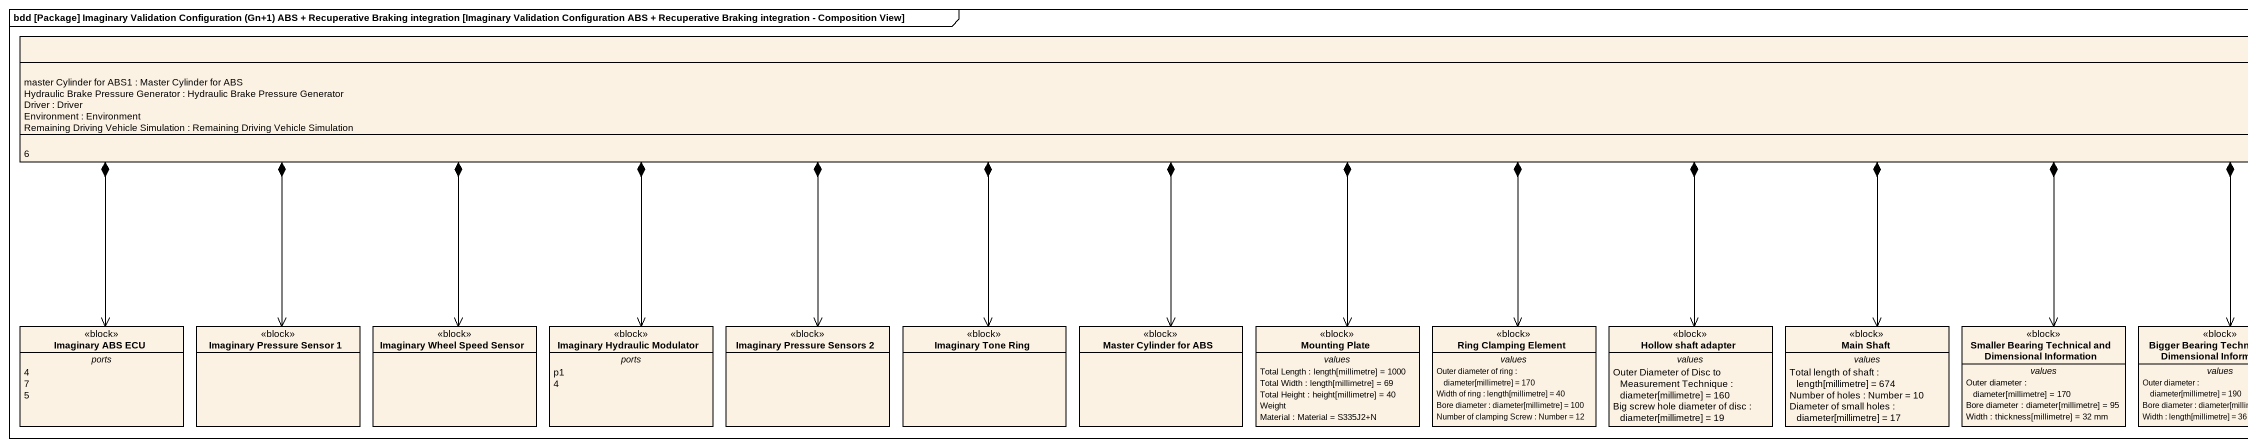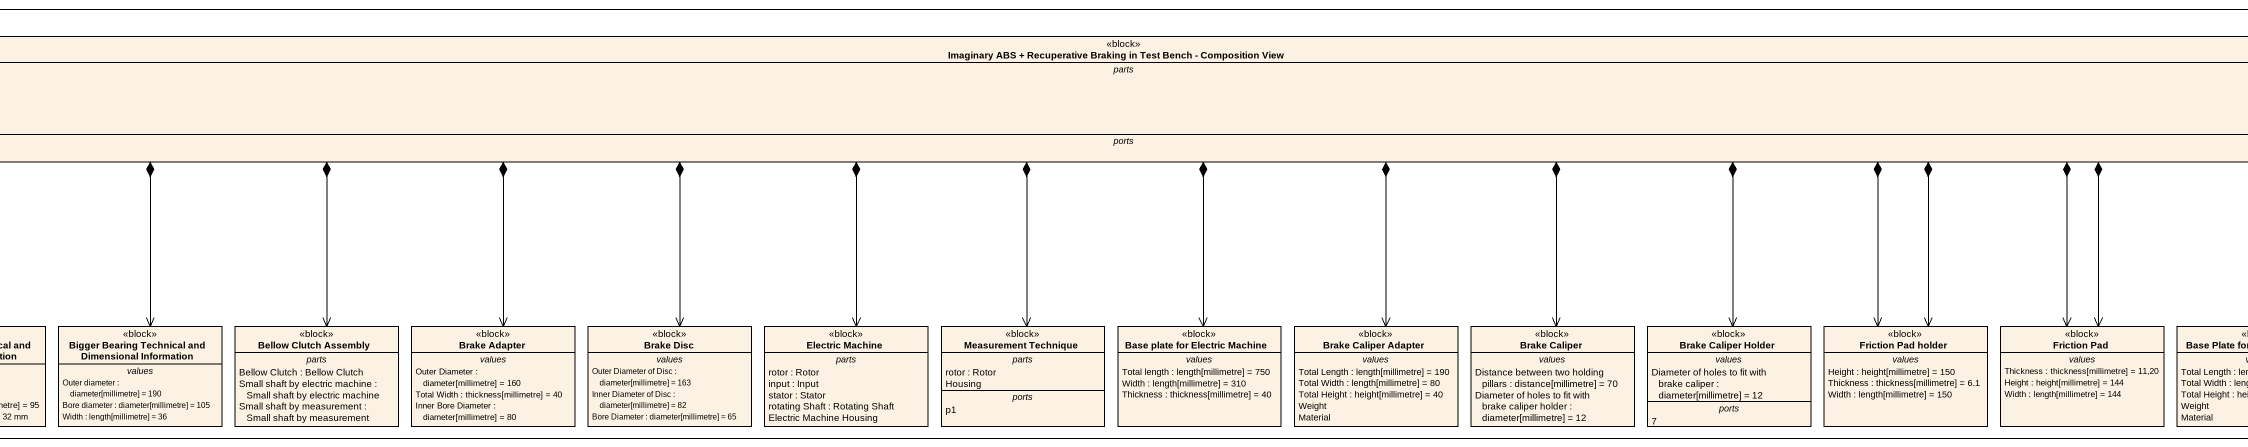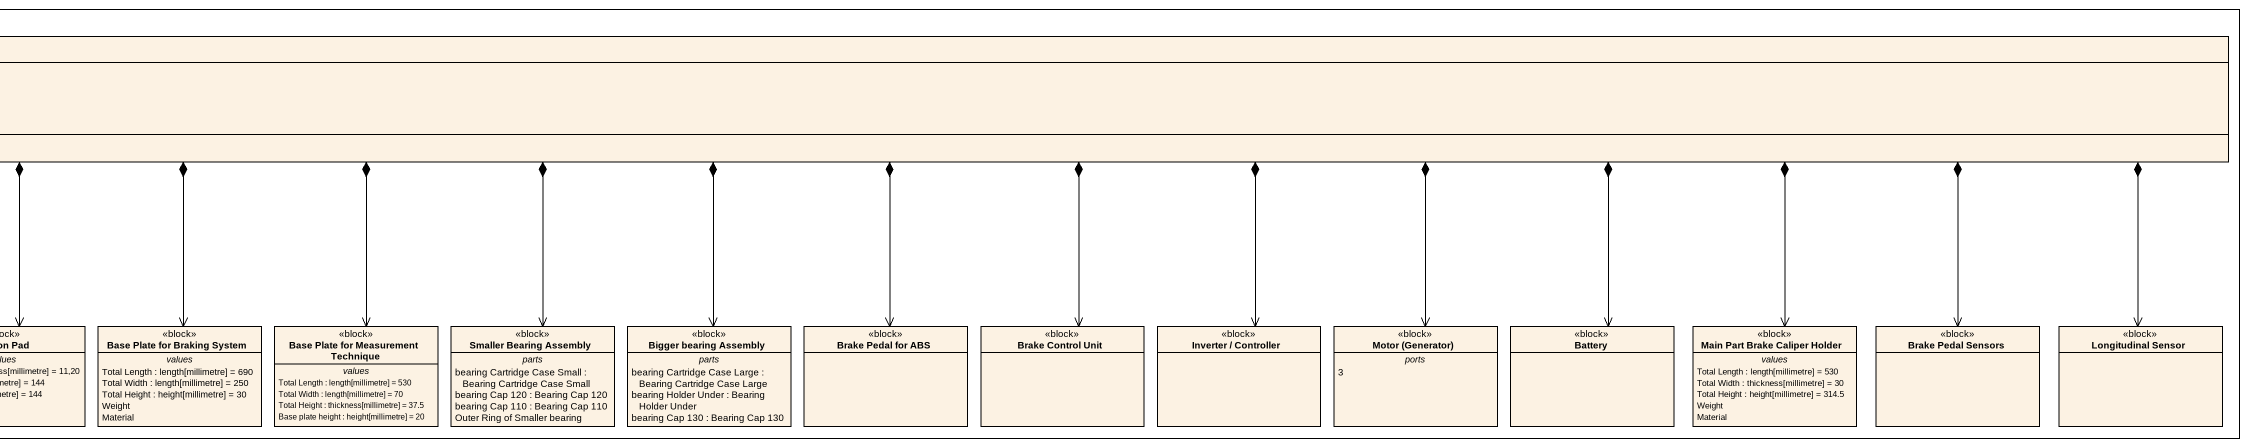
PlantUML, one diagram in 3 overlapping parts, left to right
@startuml
mainframe bdd [Package] Imaginary Validation Configuration (Gn+1) ABS + Recuperative Braking integration [Imaginary Validation Configuration ABS + Recuperative Braking integration - Composition View]
hide circle
hide empty members
class "Imaginary ABS + Recuperative Braking in Test Bench - Composition View" as Imaginary_ABS_Recuperative <<block>> {
  -- parts --
  master Cylinder for ABS1 : Master Cylinder for ABS
  Hydraulic Brake Pressure Generator : Hydraulic Brake Pressure Generator
  Driver : Driver
  Environment : Environment
  Remaining Driving Vehicle Simulation : Remaining Driving Vehicle Simulation
  -- ports --
  6
}
class "Imaginary ABS ECU" as Imaginary_ABS_ECU <<block>> {
  -- ports --
  4
  7
  5
}
class "Imaginary Pressure Sensor 1" as Imaginary_Pressure_Sensor_1 <<block>>
class "Imaginary Wheel Speed Sensor" as Imaginary_Wheel_Speed_Sensor <<block>>
class "Imaginary Hydraulic Modulator" as Imaginary_Hydraulic <<block>> {
  -- ports --
  p1
  4
}
class "Imaginary Pressure Sensors 2" as Imaginary_Pressure_Sensors_2 <<block>>
class "Imaginary Tone Ring" as Imaginary_Tone_Ring <<block>>
class "Master Cylinder for ABS" as Master_Cylinder_for_ABS <<block>>
class "Mounting Plate" as Mounting_Plate <<block>> {
  -- values --
  Total Length : length[millimetre] = 1000
  Total Width : length[millimetre] = 69
  Total Height : height[millimetre] = 40
  Weight
  Material : Material = S335J2+N
}
class "Ring Clamping Element" as Ring_Clamping_Element <<block>> {
  -- values --
  Outer diameter of ring : diameter[millimetre] = 170
  Width of ring : length[millimetre] = 40
  Bore diameter : diameter[millimetre] = 100
  Number of clamping Screw : Number = 12
}
class "Hollow shaft adapter" as Hollow_shaft_adapter <<block>> {
  -- values --
  Outer Diameter of Disc to Measurement Technique : diameter[millimetre] = 160
  Big screw hole diameter of disc : diameter[millimetre] = 19
}
class "Main Shaft" as Main_Shaft <<block>> {
  -- values --
  Total length of shaft : length[millimetre] = 674
  Number of holes : Number = 10
  Diameter of small holes : diameter[millimetre] = 17
}
class "Smaller Bearing Technical and Dimensional Information" as Smaller_Bearing_Technical <<block>> {
  -- values --
  Outer diameter : diameter[millimetre] = 170
  Bore diameter : diameter[millimetre] = 95
  Width : thickness[millimetre] = 32 mm
}
class "Bigger Bearing Technical and Dimensional Information" as Bigger_Bearing_Technical <<block>> {
  -- values --
  Outer diameter : diameter[millimetre] = 190
  Bore diameter : diameter[millimetre] = 105
  Width : length[millimetre] = 36
}
class "Bellow Clutch Assembly" as Bellow_Clutch_Assembly <<block>> {
  -- parts --
  Bellow Clutch : Bellow Clutch
  Small shaft by electric machine : Small shaft by electric machine
  Small shaft by measurement : Small shaft by measurement
}
class "Brake Adapter" as Brake_Adapter <<block>> {
  -- values --
  Outer Diameter : diameter[millimetre] = 160
  Total Width : thickness[millimetre] = 40
  Inner Bore Diameter : diameter[millimetre] = 80
}
class "Brake Disc" as Brake_Disc <<block>> {
  -- values --
  Outer Diameter of Disc : diameter[millimetre] = 163
  Inner Diameter of Disc : diameter[millimetre] = 82
  Bore Diameter : diameter[millimetre] = 65
}
class "Electric Machine" as Electric_Machine <<block>> {
  -- parts --
  rotor : Rotor
  input : Input
  stator : Stator
  rotating Shaft : Rotating Shaft
  Electric Machine Housing
}
class "Measurement Technique" as Measurement_Technique <<block>> {
  -- parts --
  rotor : Rotor
  Housing
  -- ports --
  p1
}
class "Base plate for Electric Machine" as Base_plate_for_Electric <<block>> {
  -- values --
  Total length : length[millimetre] = 750
  Width : length[millimetre] = 310
  Thickness : thickness[millimetre] = 40
}
class "Brake Caliper Adapter" as Brake_Caliper_Adapter <<block>> {
  -- values --
  Total Length : length[millimetre] = 190
  Total Width : length[millimetre] = 80
  Total Height : height[millimetre] = 40
  Weight
  Material
}
class "Brake Caliper" as Brake_Caliper <<block>> {
  -- values --
  Distance between two holding pillars : distance[millimetre] = 70
  Diameter of holes to fit with brake caliper holder : diameter[millimetre] = 12
}
class "Brake Caliper Holder" as Brake_Caliper_Holder <<block>> {
  -- values --
  Diameter of holes to fit with brake caliper : diameter[millimetre] = 12
  -- ports --
  7
}
class "Friction Pad holder" as Friction_Pad_holder <<block>> {
  -- values --
  Height : height[millimetre] = 150
  Thickness : thickness[millimetre] = 6.1
  Width : length[millimetre] = 150
}
class "Friction Pad" as Friction_Pad <<block>> {
  -- values --
  Thickness : thickness[millimetre] = 11,20
  Height : height[millimetre] = 144
  Width : length[millimetre] = 144
}
class "Base Plate for Braking System" as Base_Plate_for_Braking <<block>> {
  -- values --
  Total Length : length[millimetre] = 690
  Total Width : length[millimetre] = 250
  Total Height : height[millimetre] = 30
  Weight
  Material
}
class "Base Plate for Measurement Technique" as Base_Plate_for_Measurement <<block>> {
  -- values --
  Total Length : length[millimetre] = 530
  Total Width : length[millimetre] = 70
  Total Height : thickness[millimetre] = 37.5
  Base plate height : height[millimetre] = 20
}
class "Smaller Bearing Assembly" as Smaller_Bearing_Assembly <<block>> {
  -- parts --
  bearing Cartridge Case Small : Bearing Cartridge Case Small
  bearing Cap 120 : Bearing Cap 120
  bearing Cap 110 : Bearing Cap 110
  Outer Ring of Smaller bearing
}
class "Bigger bearing Assembly" as Bigger_bearing_Assembly <<block>> {
  -- parts --
  bearing Cartridge Case Large : Bearing Cartridge Case Large
  bearing Holder Under : Bearing Holder Under
  bearing Cap 130 : Bearing Cap 130
}
class "Brake Pedal for ABS" as Brake_Pedal_for_ABS <<block>>
class "Brake Control Unit" as Brake_Control_Unit <<block>>
class "Inverter / Controller" as Inverter_Controller <<block>>
class "Motor (Generator)" as Motor_Generator <<block>> {
  -- ports --
  3
}
class Battery <<block>>
class "Main Part Brake Caliper Holder" as Main_Part_Brake_Caliper <<block>> {
  -- values --
  Total Length : length[millimetre] = 530
  Total Width : thickness[millimetre] = 30
  Total Height : height[millimetre] = 314.5
  Weight
  Material
}
class "Brake Pedal Sensors" as Brake_Pedal_Sensors <<block>>
class "Longitudinal Sensor" as Longitudinal_Sensor <<block>>
Imaginary_ABS_Recuperative *-left-> Imaginary_ABS_ECU
Imaginary_ABS_Recuperative *-left-> Imaginary_Pressure_Sensor_1
Imaginary_ABS_Recuperative *-left-> Imaginary_Wheel_Speed_Sensor
Imaginary_ABS_Recuperative *-left-> Imaginary_Hydraulic
Imaginary_ABS_Recuperative *-left-> Imaginary_Pressure_Sensors_2
Imaginary_ABS_Recuperative *-left-> Imaginary_Tone_Ring
Imaginary_ABS_Recuperative *-left-> Master_Cylinder_for_ABS
Imaginary_ABS_Recuperative *-left-> Mounting_Plate
Imaginary_ABS_Recuperative *-left-> Ring_Clamping_Element
Imaginary_ABS_Recuperative *-left-> Hollow_shaft_adapter
Imaginary_ABS_Recuperative *-left-> Main_Shaft
Imaginary_ABS_Recuperative *-left-> Smaller_Bearing_Technical
Imaginary_ABS_Recuperative *-left-> Bigger_Bearing_Technical
Imaginary_ABS_Recuperative *-left-> Bellow_Clutch_Assembly
Imaginary_ABS_Recuperative *-left-> Brake_Adapter
Imaginary_ABS_Recuperative *--> Brake_Disc
Imaginary_ABS_Recuperative *--> Electric_Machine
Imaginary_ABS_Recuperative *--> Measurement_Technique
Imaginary_ABS_Recuperative *--> Base_plate_for_Electric
Imaginary_ABS_Recuperative *--> Brake_Caliper_Adapter
Imaginary_ABS_Recuperative *--> Brake_Caliper
Imaginary_ABS_Recuperative *-right-> Brake_Caliper_Holder
Imaginary_ABS_Recuperative *-right-> Friction_Pad_holder
Imaginary_ABS_Recuperative *-right-> Friction_Pad_holder
Imaginary_ABS_Recuperative *-right-> Friction_Pad
Imaginary_ABS_Recuperative *-right-> Friction_Pad
Imaginary_ABS_Recuperative *-right-> Base_Plate_for_Braking
Imaginary_ABS_Recuperative *-right-> Base_Plate_for_Measurement
Imaginary_ABS_Recuperative *-right-> Smaller_Bearing_Assembly
Imaginary_ABS_Recuperative *-right-> Bigger_bearing_Assembly
Imaginary_ABS_Recuperative *-right-> Brake_Pedal_for_ABS
Imaginary_ABS_Recuperative *-right-> Brake_Control_Unit
Imaginary_ABS_Recuperative *-right-> Inverter_Controller
Imaginary_ABS_Recuperative *-right-> Motor_Generator
Imaginary_ABS_Recuperative *-right-> Battery
Imaginary_ABS_Recuperative *-right-> Main_Part_Brake_Caliper
Imaginary_ABS_Recuperative *-right-> Brake_Pedal_Sensors
Imaginary_ABS_Recuperative *-right-> Longitudinal_Sensor
@enduml
